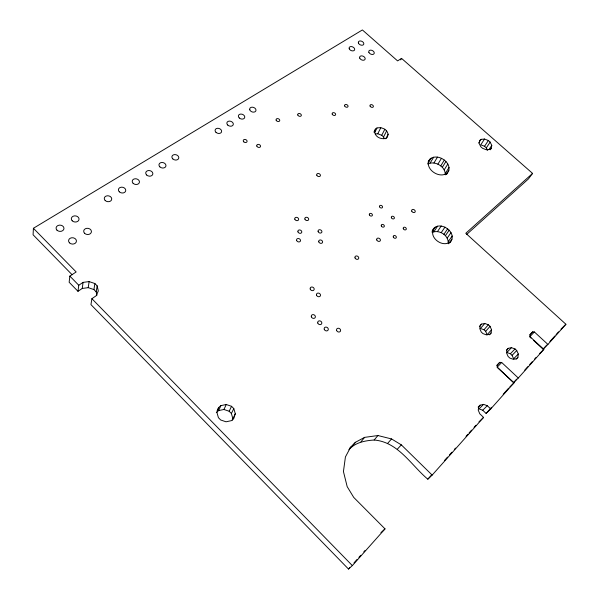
<?xml version="1.0" encoding="UTF-8"?>
<svg xmlns="http://www.w3.org/2000/svg" width="599" height="599" viewBox="0 0 599 599"><rect width="100%" height="100%" fill="white"/><g stroke="black" fill="none" stroke-linecap="round" stroke-linejoin="round"><path stroke-width="0.9" d="M466.703 234.404L528.415 178.944L532.578 173.396L401.525 58.358L397.616 60.918L362.395 29.95L33.409 228.279L33.087 234.786L72.15 274.776M449.819 242.745C459.358 232.442 437.817 218.328 432.164 230.974M448.209 243.119C448.748 235.414 439.209 229.312 432.306 232.397M448.771 170.693C451.429 160.502 434.058 151.472 428.592 161.146C425.732 171.404 443.447 180.591 448.771 170.693L446.502 174.294M445.282 174.856C445.671 166.477 434.971 160.45 427.649 163.939M33.409 228.279L76.163 271.961L69.851 276.109L69.147 282.249L77.982 291.316L82.25 288.448L88.24 287.655L93.923 289.572L96.199 291.9L96.948 295.262M508.214 348.341L506.979 349.666L506.552 352.968L508.102 356.465L509.824 358.067L513.425 359.363L516.682 358.681L517.903 357.341L518.307 354.024L516.742 350.542L515.028 348.955L511.464 347.675L508.214 348.341L506.492 350.145M77.982 291.316L78.776 285.251L83.081 282.376L89.131 281.59L94.874 283.537L97.173 285.88L98.311 290.957L96.169 295.756L91.887 298.691L90.958 304.636L348.491 569.05L352.339 565.591L385.022 528.887L353.732 497.41L347.18 486.643L343.437 471.548L345.421 456.947L350.655 447.124L355.484 442.272L364.611 437.367L377.939 435.54L391.551 438.94L401.315 444.862L432.164 475.089L427.813 479.193C411.011 465.056 398.23 441.98 374.15 440.018C365.023 440.639 355.147 442.459 348.88 449.752M82.25 288.448L83.081 282.376M491.083 332.984L491.539 329.75L490.049 326.335L488.357 324.77L484.786 323.482L481.514 324.104L480.248 325.384L479.754 328.604L481.252 332.041L482.959 333.621L486.538 334.908L489.832 334.287L491.083 332.984L489.428 334.841M88.24 287.655L89.131 281.59M93.923 289.572L94.874 283.537M96.199 291.9L97.173 285.88M491.27 148.365L491.764 145.392L490.147 142.098L488.35 140.518L484.539 139.035L481.042 139.35L479.694 140.436L479.155 143.393L480.75 146.703L482.562 148.305L486.418 149.795L489.937 149.465L491.27 148.365L490.311 149.795M388.13 134.243L387.328 137.298L385.778 138.421C381.129 139.612 375.476 137.193 374.585 132.117L375.431 129.085L376.996 127.969C381.623 126.808 387.201 129.227 388.13 134.243L385.778 138.781M232.33 420.199L235.295 413.692L233.805 408.593L231.558 406.309L226.265 404.52L220.919 405.613L218.59 407.605L217.078 410.899M235.295 413.692L233.707 418.626L231.394 420.655L226.018 421.793L220.679 419.989L218.41 417.668L216.943 412.524L218.59 407.605M216.314 412.554L218.628 410.57L220.919 405.613M218.628 410.57L223.929 409.484L226.265 404.52M232.854 418.566L231.386 413.505L229.162 411.243L231.558 406.309M400.768 59.915L401.525 58.358M231.386 413.505L233.805 408.593M373.911 132.139L375.431 129.085M374.712 132.551L376.996 127.969M375.476 133.951L377.759 133.764L380.829 127.662M384.273 138.609L383.555 136.924L381.743 135.292L384.85 129.212M383.555 136.924L386.669 130.852M434.013 228.189C427.873 237.429 443.17 248.622 450.777 241.375M428.128 162L429.865 159.072M428.09 163.205L431.138 158.076M430.172 163.018L433.676 157.163M433.953 162.958L437.48 157.11M437.899 164.171L441.456 158.338M440.767 165.886L444.338 160.06M442.339 167.301L445.933 161.49M444.211 169.831L447.82 164.036M445.424 173.253L449.048 167.473M446.637 174.242L447.55 172.797M478.698 142.974L481.042 139.35M484.539 139.035L480.772 144.816L484.554 146.283L486.336 147.856L487.541 150.319M484.554 146.283L488.35 140.518M486.336 147.856L490.147 142.098M431.976 232.03L435.218 227.148M433.893 231.738L437.607 226.16M488.896 149.705L491.764 145.392M437.472 231.573L441.208 226.003M441.208 232.667L444.975 227.111M443.911 234.291L447.708 228.751M445.416 235.669L449.22 230.136M447.183 238.132L451.01 232.614M448.337 241.517L452.185 236.013M448.629 243.808L451.931 239.241M349.636 448.389L350.655 447.124M351.875 446.742L355.484 442.272M360.935 441.852L364.611 437.367M374.15 440.018L377.939 435.54M479.357 326.605L481.514 324.104M484.786 323.482L480.458 328.477L483.999 329.75L485.669 331.307L487.144 334.699L491.539 329.75M483.999 329.75L488.357 324.77M485.669 331.307L490.049 326.335M387.635 443.372L391.551 438.94M348.491 569.05L349.719 567.672M354.002 562.865L357.064 559.429M358.898 557.37L360.74 555.31M363.803 551.874L365.023 550.496M432.164 475.089L483.573 417.398L479.769 413.774L478.234 410.135L478.758 406.654L480.084 405.194L483.595 404.377L487.316 405.718L490.731 408.952L513.994 382.858L497.305 367.247L497.005 365.308L499.753 362.343L501.692 362.492L518.315 378.006L543.84 349.374L530.182 336.81L529.853 334.968L532.743 331.824L534.383 331.973L547.935 344.41L565.913 324.254L465.782 233.288L532.578 173.396M533.694 340.531L543.083 349.172L546.797 345.017M549.882 341.557L554.831 336.009M556.067 334.624L558.538 331.853M483.595 404.377L479.028 408.9L482.712 410.225L486.089 413.43L491.577 407.275M503.16 394.292L508.648 388.145M497.769 367.853L513.568 382.634L516.667 379.152M524.731 370.115L527.839 366.633M529.696 364.551L532.182 361.766M534.66 358.988L535.903 357.596M427.813 479.193L431.505 475.044M444.451 460.534L447.535 457.082M449.385 455.008L451.848 452.238M454.312 449.475L455.547 448.097M466.022 436.349L467.871 434.275M469.107 432.89L471.57 430.127M474.034 427.364L475.883 425.29M397.302 449.243L401.315 444.862M511.464 347.675L506.859 352.489L510.393 353.754L512.093 355.334L513.635 358.786L518.307 354.024M496.9 365.315L499.753 362.343M497.118 367.239L501.692 362.492M510.393 353.754L515.028 348.955M529.808 334.863L532.743 331.824M534.383 331.973L529.666 336.825L531.014 338.061M512.093 355.334L516.742 350.542M516.151 359.115L517.903 357.341M478.137 407.133L480.084 405.194M561.016 329.083L565.913 324.254M543.083 349.172L547.935 344.41M539.609 353.522L543.84 349.374M482.712 410.225L487.316 405.718M513.568 382.634L518.315 378.006M509.854 386.879L513.994 382.858M486.089 413.43L490.731 408.952M478.968 421.831L483.573 417.398M380.942 532.631L385.022 528.887M223.929 409.484L229.162 411.243M377.759 133.764L381.743 135.292M69.851 276.109L78.776 285.251M91.887 298.691L352.339 565.591M317.792 323.041A2.149 1.819 29.8 0 0 321.289 324.216A2.149 1.819 29.8 0 0 320.21 320.959A2.149 1.819 29.8 0 0 317.792 323.041M310.222 289.1A2.104 1.745 27.4 0 0 313.659 290.26A2.104 1.745 27.4 0 0 312.618 287.131A2.104 1.745 27.4 0 0 310.222 289.1M381.308 225.943A1.655 1.28 30.2 0 0 383.981 226.886A1.655 1.28 30.2 0 0 383.068 224.505A1.655 1.28 30.2 0 0 381.308 225.943M391.394 217.744A1.64 1.25 30.5 0 0 394.037 218.68A1.64 1.25 30.5 0 0 393.116 216.336A1.64 1.25 30.5 0 0 391.394 217.744M311.345 316.796A2.141 1.812 28.8 0 0 314.842 317.972A2.141 1.812 28.8 0 0 313.779 314.73A2.141 1.812 28.8 0 0 311.345 316.796M316.549 295.18A2.111 1.752 28.3 0 0 319.986 296.348A2.111 1.752 28.3 0 0 318.93 293.196A2.111 1.752 28.3 0 0 316.549 295.18M336.616 330.446A2.141 1.812 31.9 0 0 340.097 331.614A2.141 1.812 31.9 0 0 338.989 328.349A2.141 1.812 31.9 0 0 336.616 330.446M297.808 115.008A1.879 1.363 22.7 0 0 300.855 116.124A1.879 1.363 22.7 0 0 299.957 113.615A1.879 1.363 22.7 0 0 297.808 115.008M296.632 240.446A2.052 1.647 24.7 0 0 299.979 241.607A2.052 1.647 24.7 0 0 298.991 238.642A2.052 1.647 24.7 0 0 296.632 240.446M227.77 125.094A3.324 2.463 18.6 0 0 233.213 124.787A3.324 2.463 18.6 0 0 229.275 121.103A3.324 2.463 18.6 0 0 227.77 125.094M239.301 117.996A3.287 2.411 19.3 0 0 244.662 117.711A3.287 2.411 19.3 0 0 240.753 114.072A3.287 2.411 19.3 0 0 239.301 117.996M243.808 141.851A1.969 1.475 19.6 0 0 247.028 141.641A1.969 1.475 19.6 0 0 244.677 139.44A1.969 1.475 19.6 0 0 243.808 141.851M276.139 120.167A1.909 1.393 21.5 0 0 279.239 121.29A1.909 1.393 21.5 0 0 278.355 118.744A1.909 1.393 21.5 0 0 276.139 120.167M249.783 109.819A3.25 2.366 20 0 0 255.077 111.743A3.25 2.366 20 0 0 253.639 107.438A3.25 2.366 20 0 0 249.783 109.819M332.213 114.147A1.842 1.325 24.6 0 0 335.2 115.248A1.842 1.325 24.6 0 0 334.257 112.777A1.842 1.325 24.6 0 0 332.213 114.147M349.239 48.804A2.943 1.984 24.6 0 0 353.994 50.593A2.943 1.984 24.6 0 0 352.444 46.819A2.943 1.984 24.6 0 0 349.239 48.804M359.752 58.133A2.943 1.999 25.2 0 0 364.506 59.922A2.943 1.999 25.2 0 0 362.934 56.119A2.943 1.999 25.2 0 0 359.752 58.133M105.177 200.5A3.759 2.95 9.3 0 0 111.541 199.946A3.759 2.95 9.3 0 0 107.326 195.783A3.759 2.95 9.3 0 0 105.177 200.5M369.373 214.884A1.655 1.273 29 0 0 372.046 215.827A1.655 1.273 29 0 0 371.155 213.469A1.655 1.273 29 0 0 369.373 214.884M379.556 206.82A1.632 1.243 29.4 0 0 382.192 207.763A1.632 1.243 29.4 0 0 381.293 205.442A1.632 1.243 29.4 0 0 379.556 206.82M318.795 241.869A2.029 1.625 26.5 0 0 322.105 243.014A2.029 1.625 26.5 0 0 321.086 240.079A2.029 1.625 26.5 0 0 318.795 241.869M256.806 146.029A1.962 1.475 20.5 0 0 260.003 147.174A1.962 1.475 20.5 0 0 259.127 144.516A1.962 1.475 20.5 0 0 256.806 146.029M318.129 231.603A2.022 1.602 26.1 0 0 321.416 232.749A2.022 1.602 26.1 0 0 320.405 229.844A2.022 1.602 26.1 0 0 318.129 231.603M294.828 219.182A2.022 1.602 24.1 0 0 298.13 220.335A2.022 1.602 24.1 0 0 297.156 217.452A2.022 1.602 24.1 0 0 294.828 219.182M56.965 230.151A3.953 3.137 4.8 0 0 63.719 229.492A3.953 3.137 4.8 0 0 59.398 225.134A3.953 3.137 4.8 0 0 56.965 230.151M393.311 237.069A1.662 1.288 31.3 0 0 395.991 238.013A1.662 1.288 31.3 0 0 395.055 235.609A1.662 1.288 31.3 0 0 393.311 237.069M297.943 231.843A2.037 1.625 24.6 0 0 301.267 232.996A2.037 1.625 24.6 0 0 300.279 230.068A2.037 1.625 24.6 0 0 297.943 231.843M344.672 105.948A1.819 1.295 25.1 0 0 347.622 107.034A1.819 1.295 25.1 0 0 346.671 104.608A1.819 1.295 25.1 0 0 344.672 105.948M376.778 239.967A1.984 1.542 30.4 0 0 379.976 241.09A1.984 1.542 30.4 0 0 378.89 238.222A1.984 1.542 30.4 0 0 376.778 239.967M411.768 211.17A1.909 1.438 31.4 0 0 414.845 212.263A1.909 1.438 31.4 0 0 413.737 209.545A1.909 1.438 31.4 0 0 411.768 211.17M403.307 228.728A1.647 1.258 31.5 0 0 405.957 229.664A1.647 1.258 31.5 0 0 405.021 227.298A1.647 1.258 31.5 0 0 403.307 228.728M316.789 175.185A1.939 1.475 24.7 0 0 319.941 176.308A1.939 1.475 24.7 0 0 318.975 173.613A1.939 1.475 24.7 0 0 316.789 175.185M370.077 106.075A1.797 1.265 26.4 0 0 372.975 107.154A1.797 1.265 26.4 0 0 372.001 104.758A1.797 1.265 26.4 0 0 370.077 106.075M215.992 132.334A3.362 2.508 17.9 0 0 221.525 132.005A3.362 2.508 17.9 0 0 217.557 128.283A3.362 2.508 17.9 0 0 215.992 132.334M84.586 233.288A3.886 3.115 6.7 0 0 91.205 232.629A3.886 3.115 6.7 0 0 86.885 228.301A3.886 3.115 6.7 0 0 84.586 233.288M72.187 220.791A3.886 3.085 6.3 0 0 78.813 220.162A3.886 3.085 6.3 0 0 74.531 215.872A3.886 3.085 6.3 0 0 72.187 220.791M368.894 52.375A2.92 1.962 25.6 0 0 373.596 54.157A2.92 1.962 25.6 0 0 372.016 50.398A2.92 1.962 25.6 0 0 368.894 52.375M358.457 43.15A2.913 1.947 25 0 0 363.151 44.932A2.913 1.947 25 0 0 361.594 41.204A2.913 1.947 25 0 0 358.457 43.15M324.254 329.315A2.149 1.819 30.7 0 0 327.765 330.483A2.149 1.819 30.7 0 0 326.672 327.211A2.149 1.819 30.7 0 0 324.254 329.315M304.906 219.114A2.014 1.587 24.8 0 0 308.186 220.26A2.014 1.587 24.8 0 0 307.197 217.392A2.014 1.587 24.8 0 0 304.906 219.114M355.012 257.877A2.022 1.617 29.7 0 0 358.292 259.015A2.022 1.617 29.7 0 0 357.214 256.058A2.022 1.617 29.7 0 0 355.012 257.877M119.306 191.807A3.706 2.898 10.6 0 0 125.565 191.283A3.706 2.898 10.6 0 0 121.38 187.18A3.706 2.898 10.6 0 0 119.306 191.807M133.12 183.309A3.654 2.838 11.7 0 0 139.275 182.815A3.654 2.838 11.7 0 0 135.119 178.764A3.654 2.838 11.7 0 0 133.12 183.309M146.635 174.998A3.601 2.785 12.9 0 0 152.685 174.534A3.601 2.785 12.9 0 0 148.559 170.535A3.601 2.785 12.9 0 0 146.635 174.998M159.858 166.859A3.557 2.733 13.9 0 0 165.811 166.425A3.557 2.733 13.9 0 0 161.715 162.479A3.557 2.733 13.9 0 0 159.858 166.859M172.804 158.9A3.512 2.681 14.9 0 0 178.652 158.488A3.512 2.681 14.9 0 0 174.586 154.594A3.512 2.681 14.9 0 0 172.804 158.9M69.462 242.835A3.946 3.175 5.2 0 0 76.193 242.138A3.946 3.175 5.2 0 0 71.843 237.751A3.946 3.175 5.2 0 0 69.462 242.835"/></g></svg>
